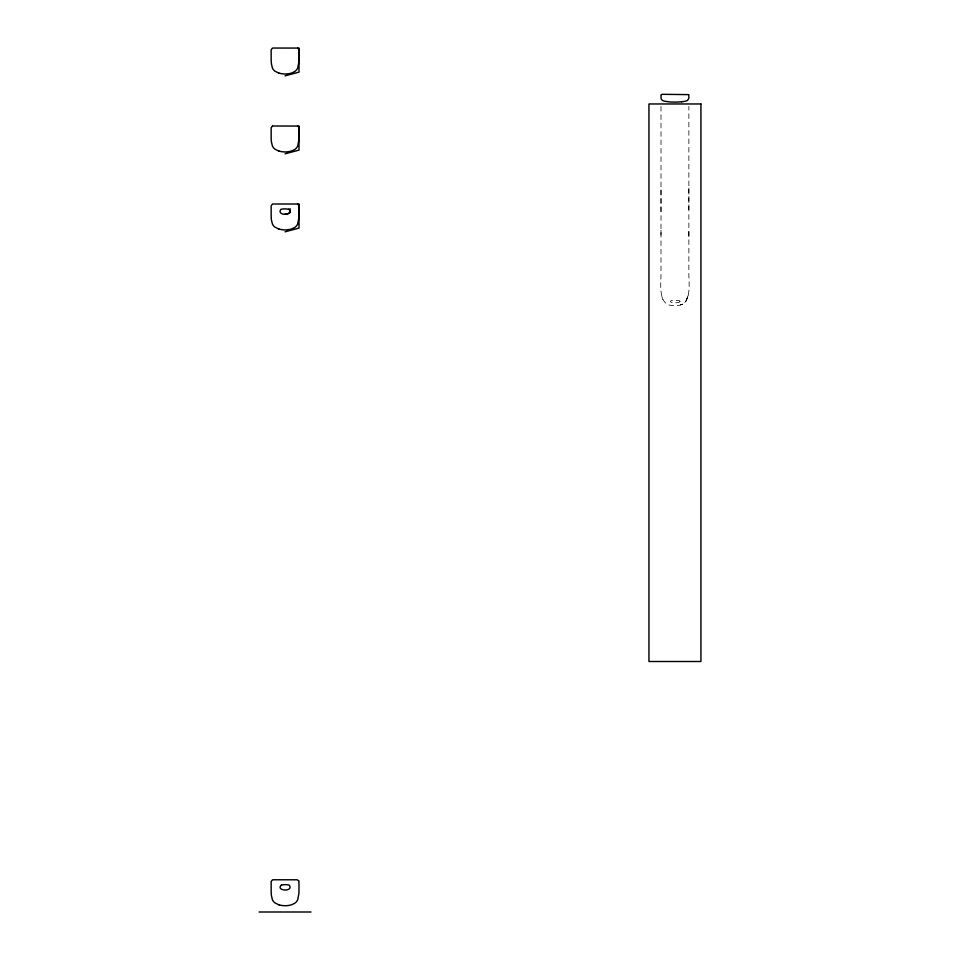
<?xml version="1.0" encoding="UTF-8"?>
<svg xmlns="http://www.w3.org/2000/svg" width="960" height="960" viewBox="0 0 960 960"><rect width="100%" height="100%" fill="white"/><g stroke="black" fill="none" stroke-linecap="round" stroke-linejoin="round"><path stroke-width="0.72" stroke-dasharray="4.8 3.6" d="M660.996 211.392L661.008 188.04M688.872 236.376L688.872 230.268M661.008 106.38L661.008 275.592C660.684 285.804 658.38 307.704 674.94 305.268C691.488 307.704 689.184 285.804 688.872 275.592L688.872 106.38M661.896 296.436L662.652 299.448M688.872 188.04L688.872 211.392M660.996 230.268L661.008 236.376M680.052 301.224C679.956 303.864 666.72 302.952 671.34 300.54A16.248 6.876 0 0 1 679.128 300.624L680.052 301.224M688.224 295.284L685.488 302.376L688.224 295.284M682.752 304.188L680.52 304.788L682.752 304.188"/><path stroke-width="1.44" d="M297.732 223.872L298.896 217.716A78.444 78.444 0 0 0 298.98 214.98L298.98 206.616A17.88 17.88 0 0 0 298.908 205.044L297.096 204.024L274.2 203.988A27.924 27.924 0 0 0 272.472 204.048L271.176 205.704A29.568 29.568 0 0 0 271.152 206.616L271.152 214.98A59.22 59.22 0 0 0 271.368 219.72L272.388 223.872A8.304 8.304 0 0 0 274.824 227.064L278.952 229.128M281.472 884.916C274.908 891.012 294.084 892.308 289.26 885.108A16.248 16.248 0 0 0 281.52 885.108M285.06 75.864L299.004 72.132L299.004 48L297.612 48M285.06 153.828L299.004 150.108L299.004 125.976L297.612 125.976M285.06 231.804L299.004 228.084L299.004 203.952L297.612 203.952M272.472 126.084L271.176 127.728A29.568 29.568 0 0 0 271.152 128.64L271.152 137.004A59.22 59.22 0 0 0 271.368 141.744L272.388 145.896A8.304 8.304 0 0 0 274.824 149.088L278.952 151.152M681.72 101.784L684.684 101.34A8.412 2.52 0 0 0 687.624 100.272L688.764 98.436A78.444 23.508 0 0 0 688.848 97.608L688.848 95.1A17.88 5.352 0 0 0 688.776 94.632L664.068 94.32A27.924 8.364 0 0 0 662.352 94.332L661.068 94.752A29.568 8.856 0 0 0 661.02 95.1L661.02 97.608A59.22 17.736 0 0 0 661.236 99.024L662.268 100.272A8.304 2.484 0 0 0 664.692 101.232L668.832 101.844A21.24 6.36 0 0 0 681.708 101.772M288.612 209.328A16.248 16.248 0 0 0 280.872 209.34C275.988 216.54 295.248 215.196 288.66 209.136M259.08 912L311.052 912M284.952 214.308L286.896 214.332L290.208 212.544L290.064 208.644M278.952 73.176L274.824 71.112A8.304 8.304 0 0 1 272.388 67.92L271.392 63.768A59.22 59.22 0 0 1 271.164 59.028L271.152 50.664A29.568 29.568 0 0 1 271.176 49.752L272.472 48.108A27.924 27.924 0 0 1 274.2 48.048L297.096 48.072L298.896 49.092A17.88 17.88 0 0 1 298.968 50.664L298.98 59.028A78.444 78.444 0 0 1 298.896 61.776L297.732 67.92A8.412 8.412 0 0 1 294.816 71.484L291.852 72.96A21.24 21.24 0 0 1 278.988 73.092M278.952 904.908L274.824 902.832A8.304 8.304 0 0 1 272.388 899.652L271.392 895.5A59.22 59.22 0 0 1 271.164 890.748L271.152 882.396A29.568 29.568 0 0 1 271.176 881.484L272.472 879.84A27.924 27.924 0 0 1 274.2 879.768L297.096 879.792L298.896 880.824A17.88 17.88 0 0 1 298.968 882.396L298.98 890.748A78.444 78.444 0 0 1 298.896 893.496L297.732 899.652A8.412 8.412 0 0 1 294.816 903.204L291.852 904.68A21.24 21.24 0 0 1 278.988 904.812M278.988 151.056A21.24 21.24 0 0 0 291.84 150.888L294.816 149.448A8.412 8.412 0 0 0 297.744 145.896L298.896 139.752A78.444 78.444 0 0 0 298.98 137.004L298.98 128.64A17.88 17.88 0 0 0 298.908 127.068L297.096 126.048L274.2 126.012A27.924 27.924 0 0 0 272.472 126.072M278.988 229.032A21.24 21.24 0 0 0 291.84 228.864L294.816 227.424A8.412 8.412 0 0 0 297.744 223.872M700.92 103.968L648.948 103.968L648.948 661.5L700.92 661.5L700.92 103.968"/></g></svg>
